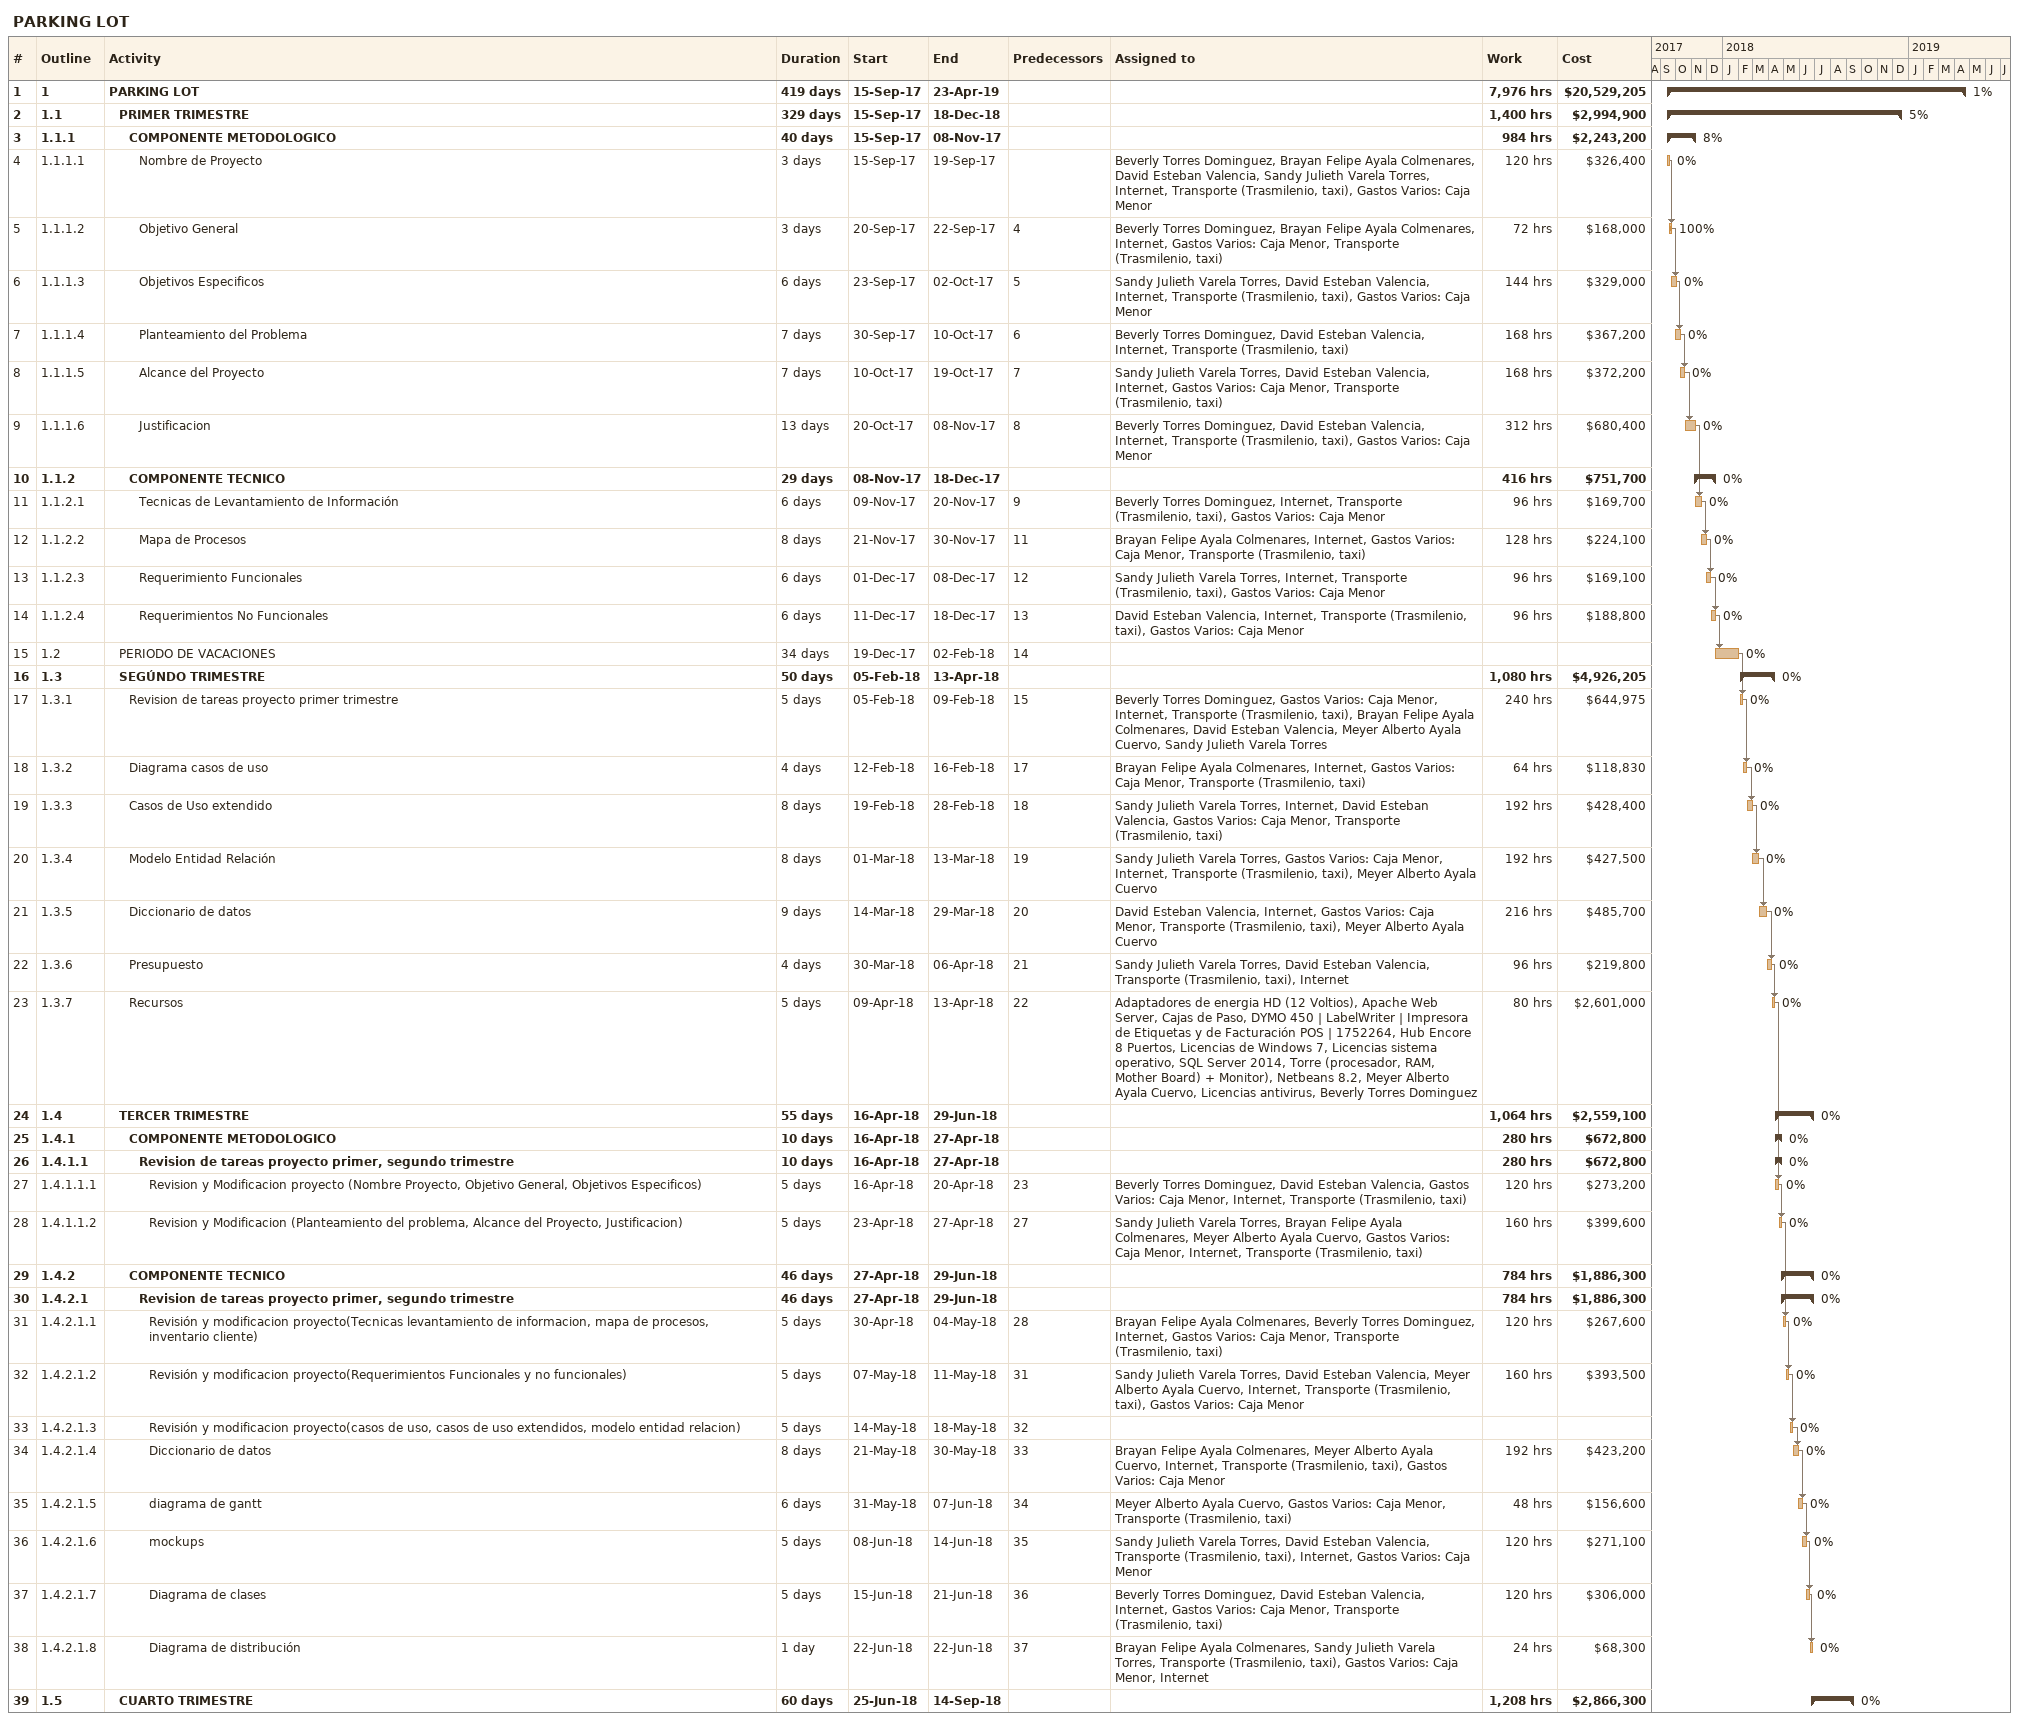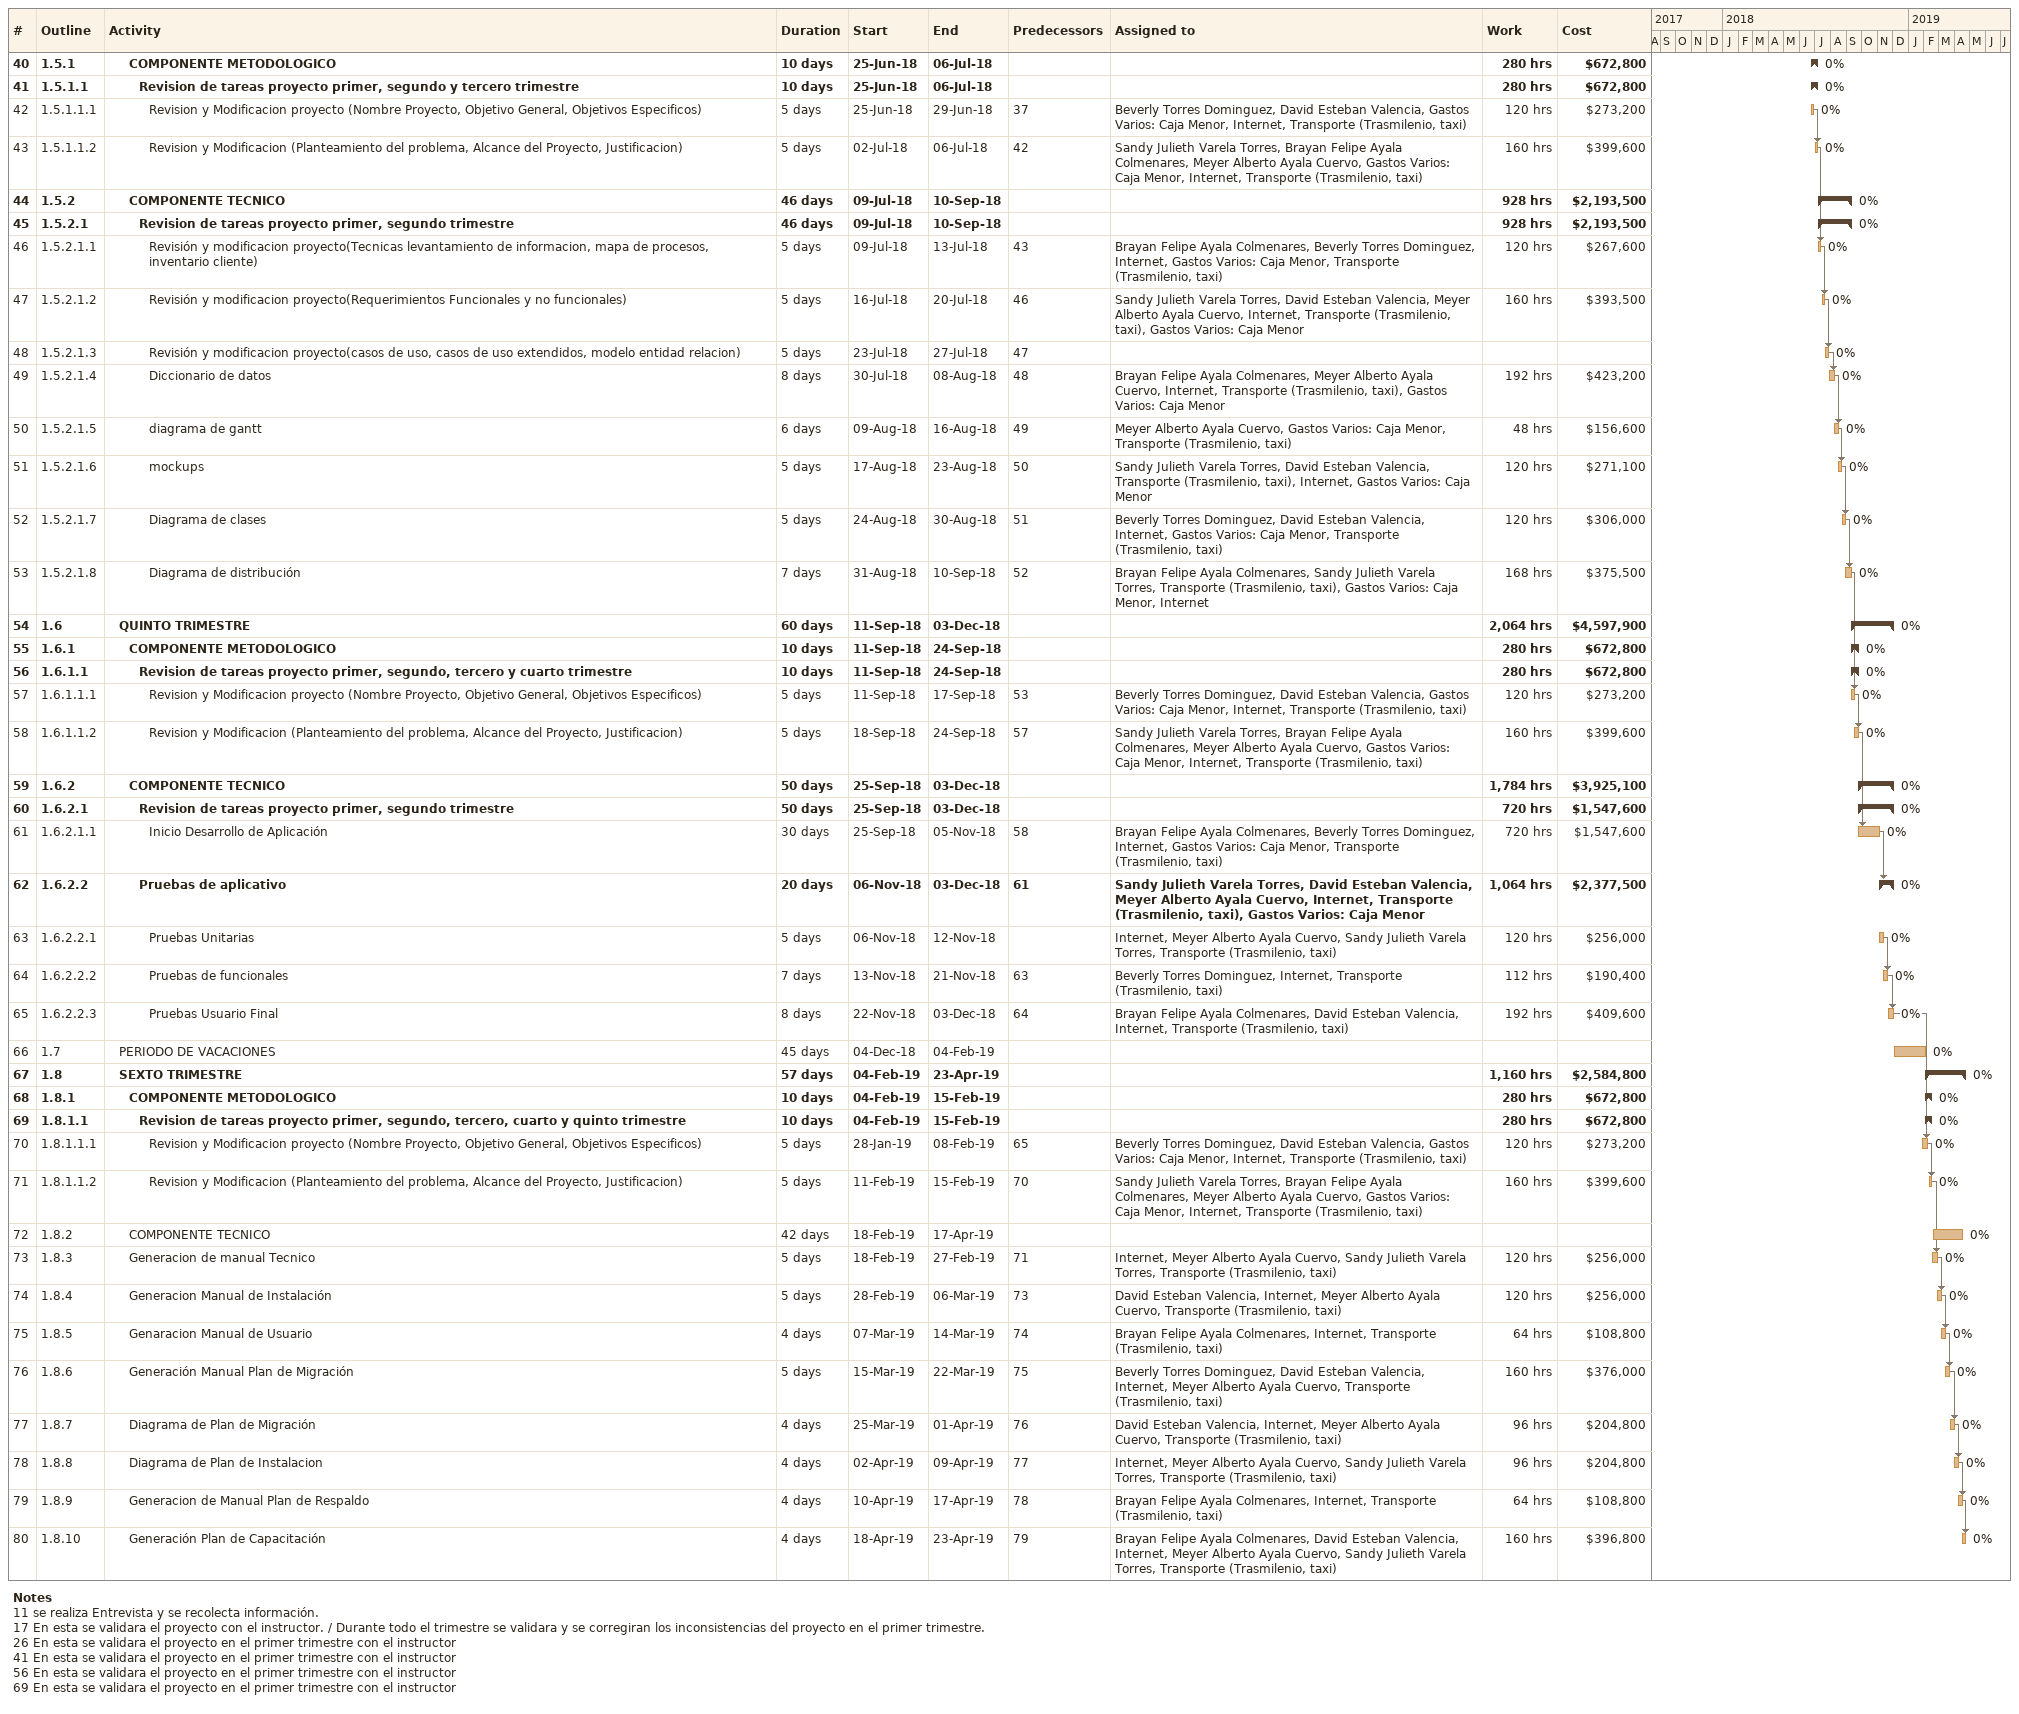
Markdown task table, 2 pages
PARKING LOT

| ID | WBS | Task | Duration | Start | Finish | Predecessors | Resources | % complete | Work (h) | Cost ($) |
|---|---|---|---|---|---|---|---|---|---|---|
| 1 | 1 | **PARKING LOT** | 419d | 2017-09-15 | 2019-04-23 |  |  | 1 | 7976 | 20529205 |
| 2 | 1.1 | **PRIMER TRIMESTRE** | 329d | 2017-09-15 | 2018-12-18 |  |  | 5 | 1400 | 2994900 |
| 3 | 1.1.1 | **COMPONENTE METODOLOGICO** | 40d | 2017-09-15 | 2017-11-08 |  |  | 8 | 984 | 2243200 |
| 4 | 1.1.1.1 | Nombre de Proyecto | 3d | 2017-09-15 | 2017-09-19 |  | Beverly Torres Dominguez, Brayan Felipe Ayala Colmenares, David Esteban Valencia, Sandy Julieth Varela Torres, Internet, Transporte (Trasmilenio, taxi), Gastos Varios: Caja Menor | 0 | 120 | 326400 |
| 5 | 1.1.1.2 | Objetivo General | 3d | 2017-09-20 | 2017-09-22 | 4 | Beverly Torres Dominguez, Brayan Felipe Ayala Colmenares, Internet, Gastos Varios: Caja Menor, Transporte (Trasmilenio, taxi) | 100 | 72 | 168000 |
| 6 | 1.1.1.3 | Objetivos Especificos | 6d | 2017-09-23 | 2017-10-02 | 5 | Sandy Julieth Varela Torres, David Esteban Valencia, Internet, Transporte (Trasmilenio, taxi), Gastos Varios: Caja Menor | 0 | 144 | 329000 |
| 7 | 1.1.1.4 | Planteamiento del Problema | 7d | 2017-09-30 | 2017-10-10 | 6 | Beverly Torres Dominguez, David Esteban Valencia, Internet, Transporte (Trasmilenio, taxi) | 0 | 168 | 367200 |
| 8 | 1.1.1.5 | Alcance del Proyecto | 7d | 2017-10-10 | 2017-10-19 | 7 | Sandy Julieth Varela Torres, David Esteban Valencia, Internet, Gastos Varios: Caja Menor, Transporte (Trasmilenio, taxi) | 0 | 168 | 372200 |
| 9 | 1.1.1.6 | Justificacion | 13d | 2017-10-20 | 2017-11-08 | 8 | Beverly Torres Dominguez, David Esteban Valencia, Internet, Transporte (Trasmilenio, taxi), Gastos Varios: Caja Menor | 0 | 312 | 680400 |
| 10 | 1.1.2 | **COMPONENTE TECNICO** | 29d | 2017-11-08 | 2017-12-18 |  |  | 0 | 416 | 751700 |
| 11 | 1.1.2.1 | Tecnicas de Levantamiento de Información | 6d | 2017-11-09 | 2017-11-20 | 9 | Beverly Torres Dominguez, Internet, Transporte (Trasmilenio, taxi), Gastos Varios: Caja Menor | 0 | 96 | 169700 |
| 12 | 1.1.2.2 | Mapa de Procesos | 8d | 2017-11-21 | 2017-11-30 | 11 | Brayan Felipe Ayala Colmenares, Internet, Gastos Varios: Caja Menor, Transporte (Trasmilenio, taxi) | 0 | 128 | 224100 |
| 13 | 1.1.2.3 | Requerimiento Funcionales | 6d | 2017-12-01 | 2017-12-08 | 12 | Sandy Julieth Varela Torres, Internet, Transporte (Trasmilenio, taxi), Gastos Varios: Caja Menor | 0 | 96 | 169100 |
| 14 | 1.1.2.4 | Requerimientos No Funcionales | 6d | 2017-12-11 | 2017-12-18 | 13 | David Esteban Valencia, Internet, Transporte (Trasmilenio, taxi), Gastos Varios: Caja Menor | 0 | 96 | 188800 |
| 15 | 1.2 | PERIODO DE VACACIONES | 34d | 2017-12-19 | 2018-02-02 | 14 |  | 0 |  |  |
| 16 | 1.3 | **SEGÚNDO TRIMESTRE** | 50d | 2018-02-05 | 2018-04-13 |  |  | 0 | 1080 | 4926205 |
| 17 | 1.3.1 | Revision de tareas proyecto primer trimestre | 5d | 2018-02-05 | 2018-02-09 | 15 | Beverly Torres Dominguez, Gastos Varios: Caja Menor, Internet, Transporte (Trasmilenio, taxi), Brayan Felipe Ayala Colmenares, David Esteban Valencia, Meyer Alberto Ayala Cuervo, Sandy Julieth Varela Torres | 0 | 240 | 644975 |
| 18 | 1.3.2 | Diagrama casos de uso | 4d | 2018-02-12 | 2018-02-16 | 17 | Brayan Felipe Ayala Colmenares, Internet, Gastos Varios: Caja Menor, Transporte (Trasmilenio, taxi) | 0 | 64 | 118830 |
| 19 | 1.3.3 | Casos de Uso extendido | 8d | 2018-02-19 | 2018-02-28 | 18 | Sandy Julieth Varela Torres, Internet, David Esteban Valencia, Gastos Varios: Caja Menor, Transporte (Trasmilenio, taxi) | 0 | 192 | 428400 |
| 20 | 1.3.4 | Modelo Entidad Relación | 8d | 2018-03-01 | 2018-03-13 | 19 | Sandy Julieth Varela Torres, Gastos Varios: Caja Menor, Internet, Transporte (Trasmilenio, taxi), Meyer Alberto Ayala Cuervo | 0 | 192 | 427500 |
| 21 | 1.3.5 | Diccionario de datos | 9d | 2018-03-14 | 2018-03-29 | 20 | David Esteban Valencia, Internet, Gastos Varios: Caja Menor, Transporte (Trasmilenio, taxi), Meyer Alberto Ayala Cuervo | 0 | 216 | 485700 |
| 22 | 1.3.6 | Presupuesto | 4d | 2018-03-30 | 2018-04-06 | 21 | Sandy Julieth Varela Torres, David Esteban Valencia, Transporte (Trasmilenio, taxi), Internet | 0 | 96 | 219800 |
| 23 | 1.3.7 | Recursos | 5d | 2018-04-09 | 2018-04-13 | 22 | Adaptadores de energia HD (12 Voltios), Apache Web Server, Cajas de Paso, DYMO 450 \| LabelWriter \| Impresora de Etiquetas y de Facturación POS \| 1752264, Hub Encore 8 Puertos, Licencias de Windows 7, Licencias sistema operativo, SQL Server 2014, Torre (procesador, RAM, Mother Board) + Monitor), Netbeans 8.2, Meyer Alberto Ayala Cuervo, Licencias antivirus, Beverly Torres Dominguez | 0 | 80 | 2601000 |
| 24 | 1.4 | **TERCER TRIMESTRE** | 55d | 2018-04-16 | 2018-06-29 |  |  | 0 | 1064 | 2559100 |
| 25 | 1.4.1 | **COMPONENTE METODOLOGICO** | 10d | 2018-04-16 | 2018-04-27 |  |  | 0 | 280 | 672800 |
| 26 | 1.4.1.1 | **Revision de tareas proyecto primer, segundo trimestre** | 10d | 2018-04-16 | 2018-04-27 |  |  | 0 | 280 | 672800 |
| 27 | 1.4.1.1.1 | Revision y Modificacion proyecto (Nombre Proyecto, Objetivo General, Objetivos Especificos) | 5d | 2018-04-16 | 2018-04-20 | 23 | Beverly Torres Dominguez, David Esteban Valencia, Gastos Varios: Caja Menor, Internet, Transporte (Trasmilenio, taxi) | 0 | 120 | 273200 |
| 28 | 1.4.1.1.2 | Revision y Modificacion (Planteamiento del problema, Alcance del Proyecto, Justificacion) | 5d | 2018-04-23 | 2018-04-27 | 27 | Sandy Julieth Varela Torres, Brayan Felipe Ayala Colmenares, Meyer Alberto Ayala Cuervo, Gastos Varios: Caja Menor, Internet, Transporte (Trasmilenio, taxi) | 0 | 160 | 399600 |
| 29 | 1.4.2 | **COMPONENTE TECNICO** | 46d | 2018-04-27 | 2018-06-29 |  |  | 0 | 784 | 1886300 |
| 30 | 1.4.2.1 | **Revision de tareas proyecto primer, segundo trimestre** | 46d | 2018-04-27 | 2018-06-29 |  |  | 0 | 784 | 1886300 |
| 31 | 1.4.2.1.1 | Revisión y modificacion proyecto(Tecnicas levantamiento de informacion, mapa de procesos, inventario cliente) | 5d | 2018-04-30 | 2018-05-04 | 28 | Brayan Felipe Ayala Colmenares, Beverly Torres Dominguez, Internet, Gastos Varios: Caja Menor, Transporte (Trasmilenio, taxi) | 0 | 120 | 267600 |
| 32 | 1.4.2.1.2 | Revisión y modificacion proyecto(Requerimientos Funcionales y no funcionales) | 5d | 2018-05-07 | 2018-05-11 | 31 | Sandy Julieth Varela Torres, David Esteban Valencia, Meyer Alberto Ayala Cuervo, Internet, Transporte (Trasmilenio, taxi), Gastos Varios: Caja Menor | 0 | 160 | 393500 |
| 33 | 1.4.2.1.3 | Revisión y modificacion proyecto(casos de uso, casos de uso extendidos, modelo entidad relacion) | 5d | 2018-05-14 | 2018-05-18 | 32 |  | 0 |  |  |
| 34 | 1.4.2.1.4 | Diccionario de datos | 8d | 2018-05-21 | 2018-05-30 | 33 | Brayan Felipe Ayala Colmenares, Meyer Alberto Ayala Cuervo, Internet, Transporte (Trasmilenio, taxi), Gastos Varios: Caja Menor | 0 | 192 | 423200 |
| 35 | 1.4.2.1.5 | diagrama de gantt | 6d | 2018-05-31 | 2018-06-07 | 34 | Meyer Alberto Ayala Cuervo, Gastos Varios: Caja Menor, Transporte (Trasmilenio, taxi) | 0 | 48 | 156600 |
| 36 | 1.4.2.1.6 | mockups | 5d | 2018-06-08 | 2018-06-14 | 35 | Sandy Julieth Varela Torres, David Esteban Valencia, Transporte (Trasmilenio, taxi), Internet, Gastos Varios: Caja Menor | 0 | 120 | 271100 |
| 37 | 1.4.2.1.7 | Diagrama de clases | 5d | 2018-06-15 | 2018-06-21 | 36 | Beverly Torres Dominguez, David Esteban Valencia, Internet, Gastos Varios: Caja Menor, Transporte (Trasmilenio, taxi) | 0 | 120 | 306000 |
| 38 | 1.4.2.1.8 | Diagrama de distribución | 1d | 2018-06-22 | 2018-06-22 | 37 | Brayan Felipe Ayala Colmenares, Sandy Julieth Varela Torres, Transporte (Trasmilenio, taxi), Gastos Varios: Caja Menor, Internet | 0 | 24 | 68300 |
| 39 | 1.5 | **CUARTO TRIMESTRE** | 60d | 2018-06-25 | 2018-09-14 |  |  | 0 | 1208 | 2866300 |
| 40 | 1.5.1 | **COMPONENTE METODOLOGICO** | 10d | 2018-06-25 | 2018-07-06 |  |  | 0 | 280 | 672800 |
| 41 | 1.5.1.1 | **Revision de tareas proyecto primer, segundo y tercero trimestre** | 10d | 2018-06-25 | 2018-07-06 |  |  | 0 | 280 | 672800 |
| 42 | 1.5.1.1.1 | Revision y Modificacion proyecto (Nombre Proyecto, Objetivo General, Objetivos Especificos) | 5d | 2018-06-25 | 2018-06-29 | 37 | Beverly Torres Dominguez, David Esteban Valencia, Gastos Varios: Caja Menor, Internet, Transporte (Trasmilenio, taxi) | 0 | 120 | 273200 |
| 43 | 1.5.1.1.2 | Revision y Modificacion (Planteamiento del problema, Alcance del Proyecto, Justificacion) | 5d | 2018-07-02 | 2018-07-06 | 42 | Sandy Julieth Varela Torres, Brayan Felipe Ayala Colmenares, Meyer Alberto Ayala Cuervo, Gastos Varios: Caja Menor, Internet, Transporte (Trasmilenio, taxi) | 0 | 160 | 399600 |
| 44 | 1.5.2 | **COMPONENTE TECNICO** | 46d | 2018-07-09 | 2018-09-10 |  |  | 0 | 928 | 2193500 |
| 45 | 1.5.2.1 | **Revision de tareas proyecto primer, segundo trimestre** | 46d | 2018-07-09 | 2018-09-10 |  |  | 0 | 928 | 2193500 |
| 46 | 1.5.2.1.1 | Revisión y modificacion proyecto(Tecnicas levantamiento de informacion, mapa de procesos, inventario cliente) | 5d | 2018-07-09 | 2018-07-13 | 43 | Brayan Felipe Ayala Colmenares, Beverly Torres Dominguez, Internet, Gastos Varios: Caja Menor, Transporte (Trasmilenio, taxi) | 0 | 120 | 267600 |
| 47 | 1.5.2.1.2 | Revisión y modificacion proyecto(Requerimientos Funcionales y no funcionales) | 5d | 2018-07-16 | 2018-07-20 | 46 | Sandy Julieth Varela Torres, David Esteban Valencia, Meyer Alberto Ayala Cuervo, Internet, Transporte (Trasmilenio, taxi), Gastos Varios: Caja Menor | 0 | 160 | 393500 |
| 48 | 1.5.2.1.3 | Revisión y modificacion proyecto(casos de uso, casos de uso extendidos, modelo entidad relacion) | 5d | 2018-07-23 | 2018-07-27 | 47 |  | 0 |  |  |
| 49 | 1.5.2.1.4 | Diccionario de datos | 8d | 2018-07-30 | 2018-08-08 | 48 | Brayan Felipe Ayala Colmenares, Meyer Alberto Ayala Cuervo, Internet, Transporte (Trasmilenio, taxi), Gastos Varios: Caja Menor | 0 | 192 | 423200 |
| 50 | 1.5.2.1.5 | diagrama de gantt | 6d | 2018-08-09 | 2018-08-16 | 49 | Meyer Alberto Ayala Cuervo, Gastos Varios: Caja Menor, Transporte (Trasmilenio, taxi) | 0 | 48 | 156600 |
| 51 | 1.5.2.1.6 | mockups | 5d | 2018-08-17 | 2018-08-23 | 50 | Sandy Julieth Varela Torres, David Esteban Valencia, Transporte (Trasmilenio, taxi), Internet, Gastos Varios: Caja Menor | 0 | 120 | 271100 |
| 52 | 1.5.2.1.7 | Diagrama de clases | 5d | 2018-08-24 | 2018-08-30 | 51 | Beverly Torres Dominguez, David Esteban Valencia, Internet, Gastos Varios: Caja Menor, Transporte (Trasmilenio, taxi) | 0 | 120 | 306000 |
| 53 | 1.5.2.1.8 | Diagrama de distribución | 7d | 2018-08-31 | 2018-09-10 | 52 | Brayan Felipe Ayala Colmenares, Sandy Julieth Varela Torres, Transporte (Trasmilenio, taxi), Gastos Varios: Caja Menor, Internet | 0 | 168 | 375500 |
| 54 | 1.6 | **QUINTO TRIMESTRE** | 60d | 2018-09-11 | 2018-12-03 |  |  | 0 | 2064 | 4597900 |
| 55 | 1.6.1 | **COMPONENTE METODOLOGICO** | 10d | 2018-09-11 | 2018-09-24 |  |  | 0 | 280 | 672800 |
| 56 | 1.6.1.1 | **Revision de tareas proyecto primer, segundo, tercero y cuarto trimestre** | 10d | 2018-09-11 | 2018-09-24 |  |  | 0 | 280 | 672800 |
| 57 | 1.6.1.1.1 | Revision y Modificacion proyecto (Nombre Proyecto, Objetivo General, Objetivos Especificos) | 5d | 2018-09-11 | 2018-09-17 | 53 | Beverly Torres Dominguez, David Esteban Valencia, Gastos Varios: Caja Menor, Internet, Transporte (Trasmilenio, taxi) | 0 | 120 | 273200 |
| 58 | 1.6.1.1.2 | Revision y Modificacion (Planteamiento del problema, Alcance del Proyecto, Justificacion) | 5d | 2018-09-18 | 2018-09-24 | 57 | Sandy Julieth Varela Torres, Brayan Felipe Ayala Colmenares, Meyer Alberto Ayala Cuervo, Gastos Varios: Caja Menor, Internet, Transporte (Trasmilenio, taxi) | 0 | 160 | 399600 |
| 59 | 1.6.2 | **COMPONENTE TECNICO** | 50d | 2018-09-25 | 2018-12-03 |  |  | 0 | 1784 | 3925100 |
| 60 | 1.6.2.1 | **Revision de tareas proyecto primer, segundo trimestre** | 50d | 2018-09-25 | 2018-12-03 |  |  | 0 | 720 | 1547600 |
| 61 | 1.6.2.1.1 | Inicio Desarrollo de Aplicación | 30d | 2018-09-25 | 2018-11-05 | 58 | Brayan Felipe Ayala Colmenares, Beverly Torres Dominguez, Internet, Gastos Varios: Caja Menor, Transporte (Trasmilenio, taxi) | 0 | 720 | 1547600 |
| 62 | 1.6.2.2 | **Pruebas de aplicativo** | 20d | 2018-11-06 | 2018-12-03 | 61 | Sandy Julieth Varela Torres, David Esteban Valencia, Meyer Alberto Ayala Cuervo, Internet, Transporte (Trasmilenio, taxi), Gastos Varios: Caja Menor | 0 | 1064 | 2377500 |
| 63 | 1.6.2.2.1 | Pruebas Unitarias | 5d | 2018-11-06 | 2018-11-12 |  | Internet, Meyer Alberto Ayala Cuervo, Sandy Julieth Varela Torres, Transporte (Trasmilenio, taxi) | 0 | 120 | 256000 |
| 64 | 1.6.2.2.2 | Pruebas de funcionales | 7d | 2018-11-13 | 2018-11-21 | 63 | Beverly Torres Dominguez, Internet, Transporte (Trasmilenio, taxi) | 0 | 112 | 190400 |
| 65 | 1.6.2.2.3 | Pruebas Usuario Final | 8d | 2018-11-22 | 2018-12-03 | 64 | Brayan Felipe Ayala Colmenares, David Esteban Valencia, Internet, Transporte (Trasmilenio, taxi) | 0 | 192 | 409600 |
| 66 | 1.7 | PERIODO DE VACACIONES | 45d | 2018-12-04 | 2019-02-04 |  |  | 0 |  |  |
| 67 | 1.8 | **SEXTO TRIMESTRE** | 57d | 2019-02-04 | 2019-04-23 |  |  | 0 | 1160 | 2584800 |
| 68 | 1.8.1 | **COMPONENTE METODOLOGICO** | 10d | 2019-02-04 | 2019-02-15 |  |  | 0 | 280 | 672800 |
| 69 | 1.8.1.1 | **Revision de tareas proyecto primer, segundo, tercero, cuarto y quinto trimestre** | 10d | 2019-02-04 | 2019-02-15 |  |  | 0 | 280 | 672800 |
| 70 | 1.8.1.1.1 | Revision y Modificacion proyecto (Nombre Proyecto, Objetivo General, Objetivos Especificos) | 5d | 2019-01-28 | 2019-02-08 | 65 | Beverly Torres Dominguez, David Esteban Valencia, Gastos Varios: Caja Menor, Internet, Transporte (Trasmilenio, taxi) | 0 | 120 | 273200 |
| 71 | 1.8.1.1.2 | Revision y Modificacion (Planteamiento del problema, Alcance del Proyecto, Justificacion) | 5d | 2019-02-11 | 2019-02-15 | 70 | Sandy Julieth Varela Torres, Brayan Felipe Ayala Colmenares, Meyer Alberto Ayala Cuervo, Gastos Varios: Caja Menor, Internet, Transporte (Trasmilenio, taxi) | 0 | 160 | 399600 |
| 72 | 1.8.2 | COMPONENTE TECNICO | 42d | 2019-02-18 | 2019-04-17 |  |  | 0 |  |  |
| 73 | 1.8.3 | Generacion de manual Tecnico | 5d | 2019-02-18 | 2019-02-27 | 71 | Internet, Meyer Alberto Ayala Cuervo, Sandy Julieth Varela Torres, Transporte (Trasmilenio, taxi) | 0 | 120 | 256000 |
| 74 | 1.8.4 | Generacion Manual de Instalación | 5d | 2019-02-28 | 2019-03-06 | 73 | David Esteban Valencia, Internet, Meyer Alberto Ayala Cuervo, Transporte (Trasmilenio, taxi) | 0 | 120 | 256000 |
| 75 | 1.8.5 | Genaracion Manual de Usuario | 4d | 2019-03-07 | 2019-03-14 | 74 | Brayan Felipe Ayala Colmenares, Internet, Transporte (Trasmilenio, taxi) | 0 | 64 | 108800 |
| 76 | 1.8.6 | Generación Manual Plan de Migración | 5d | 2019-03-15 | 2019-03-22 | 75 | Beverly Torres Dominguez, David Esteban Valencia, Internet, Meyer Alberto Ayala Cuervo, Transporte (Trasmilenio, taxi) | 0 | 160 | 376000 |
| 77 | 1.8.7 | Diagrama de Plan de Migración | 4d | 2019-03-25 | 2019-04-01 | 76 | David Esteban Valencia, Internet, Meyer Alberto Ayala Cuervo, Transporte (Trasmilenio, taxi) | 0 | 96 | 204800 |
| 78 | 1.8.8 | Diagrama de Plan de Instalacion | 4d | 2019-04-02 | 2019-04-09 | 77 | Internet, Meyer Alberto Ayala Cuervo, Sandy Julieth Varela Torres, Transporte (Trasmilenio, taxi) | 0 | 96 | 204800 |
| 79 | 1.8.9 | Generacion de Manual Plan de Respaldo | 4d | 2019-04-10 | 2019-04-17 | 78 | Brayan Felipe Ayala Colmenares, Internet, Transporte (Trasmilenio, taxi) | 0 | 64 | 108800 |
| 80 | 1.8.10 | Generación Plan de Capacitación | 4d | 2019-04-18 | 2019-04-23 | 79 | Brayan Felipe Ayala Colmenares, David Esteban Valencia, Internet, Meyer Alberto Ayala Cuervo, Sandy Julieth Varela Torres, Transporte (Trasmilenio, taxi) | 0 | 160 | 396800 |

Notes
- 11: se realiza Entrevista y se recolecta información.
- 17: En esta se validara el proyecto con el instructor. / Durante todo el trimestre se validara y se corregiran los inconsistencias del proyecto en el primer trimestre.
- 26: En esta se validara el proyecto en el primer trimestre con el instructor
- 41: En esta se validara el proyecto en el primer trimestre con el instructor
- 56: En esta se validara el proyecto en el primer trimestre con el instructor
- 69: En esta se validara el proyecto en el primer trimestre con el instructor
